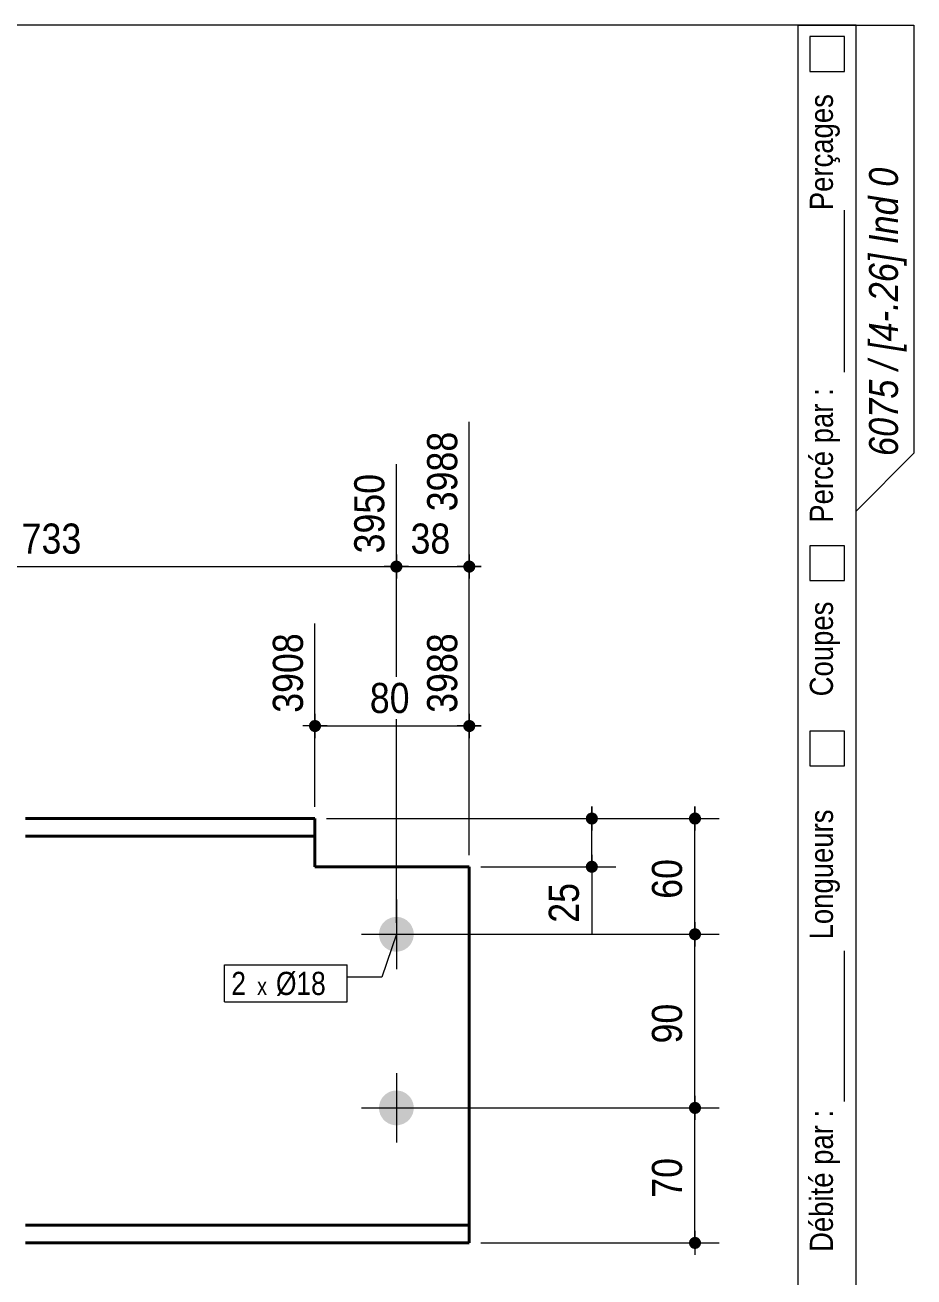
# Model space of a CAD drawing. Header units: millimetres. Extents: x 2 to 287, y 5 to 195.
# Drawn here: x 210.2 to 287, y 86.8 to 195 of the extents above; entities that cross this region are included whole.
import ezdxf

# ---------------------------------------------------------------- set-up
doc = ezdxf.new("R2010")
doc.units = ezdxf.units.MM
for name, color, linetype, lineweight in [('Autre type objet', 1, 'Continuous', 0), ('Boulon', 7, 'Continuous', 0), ('Cotation', 7, 'Continuous', 0), ('Désignation boulon', 3, 'Continuous', 0), ('Feuille dessin', 5, 'Continuous', 0), ('Piece', 2, 'Continuous', 0)]:
    doc.layers.add(name, color=color, linetype=linetype, lineweight=lineweight)
doc.styles.add('ARIAL', font='ARIAL.TTF')
doc.styles.add('ARIAL_ITALIC', font='ARIALI.TTF')
doc.styles.add('COMIC_SANS_MS', font='COMIC.TTF')

# ---------------------------------------------------------------- blocks, each defined once
blk = doc.blocks.new('*A5')
at = {"layer": 'Boulon'}
for points in [[(240.78, 116.48), (240.79, 116.52), (240.79, 116.55), (240.79, 116.59), (240.79, 116.63), (240.8, 116.66), (240.81, 116.7), (240.81, 116.74), (240.82, 116.77), (240.83, 116.81), (240.84, 116.84), (240.85, 116.88), (240.86, 116.91), (240.87, 116.95), (240.88, 116.98), (240.9, 117.02), (240.91, 117.05), (240.93, 117.08), (240.94, 117.12), (240.96, 117.15), (240.98, 117.18), (241, 117.21), (241.02, 117.25), (241.04, 117.28), (241.06, 117.31), (241.08, 117.34), (241.1, 117.37), (241.12, 117.39), (241.15, 117.42), (241.17, 117.45), (241.2, 117.48), (241.22, 117.5), (241.25, 117.53), (241.28, 117.55), (241.3, 117.58), (241.33, 117.6), (241.36, 117.63), (241.39, 117.65), (241.42, 117.67), (241.45, 117.69), (241.48, 117.71), (241.51, 117.73), (241.54, 117.75), (241.58, 117.77), (241.61, 117.78), (241.64, 117.8), (241.68, 117.81), (241.71, 117.83), (241.74, 117.84), (241.78, 117.86), (241.81, 117.87), (241.85, 117.88), (241.88, 117.89), (241.92, 117.9), (241.95, 117.91), (241.99, 117.91), (242.03, 117.92), (242.06, 117.93), (242.1, 117.93), (242.14, 117.94), (242.17, 117.94), (242.21, 117.94), (242.25, 117.94), (242.28, 117.94), (242.32, 117.94), (242.36, 117.94), (242.39, 117.94), (242.43, 117.94), (242.47, 117.93), (242.5, 117.93), (242.54, 117.92), (242.58, 117.91), (242.61, 117.91), (242.65, 117.9), (242.68, 117.89), (242.72, 117.88), (242.75, 117.87), (242.79, 117.86), (242.82, 117.84), (242.86, 117.83), (242.89, 117.81), (242.92, 117.8), (242.96, 117.78), (242.99, 117.77), (243.02, 117.75), (243.05, 117.73), (243.09, 117.71), (243.12, 117.69), (243.15, 117.67), (243.18, 117.65), (243.21, 117.63), (243.24, 117.6), (243.26, 117.58), (243.29, 117.55), (243.32, 117.53), (243.34, 117.5), (243.37, 117.48), (243.4, 117.45), (243.42, 117.42), (243.44, 117.39), (243.47, 117.37), (243.49, 117.34), (243.51, 117.31), (243.53, 117.28), (243.55, 117.25), (243.57, 117.21), (243.59, 117.18), (243.61, 117.15), (243.62, 117.12), (243.64, 117.08), (243.65, 117.05), (243.67, 117.02), (243.68, 116.98), (243.7, 116.95), (243.71, 116.91), (243.72, 116.88), (243.73, 116.84), (243.74, 116.81), (243.75, 116.77), (243.75, 116.74), (243.76, 116.7), (243.77, 116.66), (243.77, 116.63), (243.78, 116.59), (243.78, 116.55), (243.78, 116.52), (243.78, 116.48), (243.78, 116.44), (243.78, 116.41), (243.78, 116.37), (243.78, 116.33), (243.78, 116.3), (243.77, 116.26), (243.77, 116.22), (243.76, 116.19), (243.75, 116.15), (243.75, 116.11), (243.74, 116.08), (243.73, 116.04), (243.72, 116.01), (243.71, 115.97), (243.7, 115.94), (243.68, 115.9), (243.67, 115.87), (243.65, 115.83), (243.64, 115.8), (243.62, 115.77), (243.61, 115.74), (243.59, 115.7), (243.57, 115.67), (243.55, 115.64), (243.53, 115.61), (243.51, 115.58), (243.49, 115.55), (243.47, 115.52), (243.44, 115.49), (243.42, 115.46), (243.4, 115.44), (243.37, 115.41), (243.34, 115.38), (243.32, 115.36), (243.29, 115.33), (243.26, 115.31), (243.24, 115.28), (243.21, 115.26), (243.18, 115.24), (243.15, 115.22), (243.12, 115.2), (243.09, 115.18), (243.05, 115.16), (243.02, 115.14), (242.99, 115.12), (242.96, 115.1), (242.92, 115.09), (242.89, 115.07), (242.86, 115.06), (242.82, 115.04), (242.79, 115.03), (242.75, 115.02), (242.72, 115.01), (242.68, 115), (242.65, 114.99), (242.61, 114.98), (242.58, 114.97), (242.54, 114.96), (242.5, 114.96), (242.47, 114.95), (242.43, 114.95), (242.39, 114.95), (242.36, 114.94), (242.32, 114.94), (242.28, 114.94), (242.25, 114.94), (242.21, 114.94), (242.17, 114.95), (242.14, 114.95), (242.1, 114.95), (242.06, 114.96), (242.03, 114.96), (241.99, 114.97), (241.95, 114.98), (241.92, 114.99), (241.88, 115), (241.85, 115.01), (241.81, 115.02), (241.78, 115.03), (241.74, 115.04), (241.71, 115.06), (241.68, 115.07), (241.64, 115.09), (241.61, 115.1), (241.58, 115.12), (241.54, 115.14), (241.51, 115.16), (241.48, 115.18), (241.45, 115.2), (241.42, 115.22), (241.39, 115.24), (241.36, 115.26), (241.33, 115.28), (241.3, 115.31), (241.28, 115.33), (241.25, 115.36), (241.22, 115.38), (241.2, 115.41), (241.17, 115.44), (241.15, 115.46), (241.12, 115.49), (241.1, 115.52), (241.08, 115.55), (241.06, 115.58), (241.04, 115.61), (241.02, 115.64), (241, 115.67), (240.98, 115.7), (240.96, 115.74), (240.94, 115.77), (240.93, 115.8), (240.91, 115.83), (240.9, 115.87), (240.88, 115.9), (240.87, 115.94), (240.86, 115.97), (240.85, 116.01), (240.84, 116.04), (240.83, 116.08), (240.82, 116.11), (240.81, 116.15), (240.81, 116.19), (240.8, 116.22), (240.79, 116.26), (240.79, 116.3), (240.79, 116.33), (240.79, 116.37), (240.78, 116.41), (240.78, 116.44)], [(240.78, 101.48), (240.79, 101.52), (240.79, 101.55), (240.79, 101.59), (240.79, 101.63), (240.8, 101.66), (240.81, 101.7), (240.81, 101.74), (240.82, 101.77), (240.83, 101.81), (240.84, 101.84), (240.85, 101.88), (240.86, 101.91), (240.87, 101.95), (240.88, 101.98), (240.9, 102.02), (240.91, 102.05), (240.93, 102.08), (240.94, 102.12), (240.96, 102.15), (240.98, 102.18), (241, 102.21), (241.02, 102.25), (241.04, 102.28), (241.06, 102.31), (241.08, 102.34), (241.1, 102.37), (241.12, 102.39), (241.15, 102.42), (241.17, 102.45), (241.2, 102.48), (241.22, 102.5), (241.25, 102.53), (241.28, 102.55), (241.3, 102.58), (241.33, 102.6), (241.36, 102.63), (241.39, 102.65), (241.42, 102.67), (241.45, 102.69), (241.48, 102.71), (241.51, 102.73), (241.54, 102.75), (241.58, 102.77), (241.61, 102.78), (241.64, 102.8), (241.68, 102.81), (241.71, 102.83), (241.74, 102.84), (241.78, 102.86), (241.81, 102.87), (241.85, 102.88), (241.88, 102.89), (241.92, 102.9), (241.95, 102.91), (241.99, 102.91), (242.03, 102.92), (242.06, 102.93), (242.1, 102.93), (242.14, 102.94), (242.17, 102.94), (242.21, 102.94), (242.25, 102.94), (242.28, 102.94), (242.32, 102.94), (242.36, 102.94), (242.39, 102.94), (242.43, 102.94), (242.47, 102.93), (242.5, 102.93), (242.54, 102.92), (242.58, 102.91), (242.61, 102.91), (242.65, 102.9), (242.68, 102.89), (242.72, 102.88), (242.75, 102.87), (242.79, 102.86), (242.82, 102.84), (242.86, 102.83), (242.89, 102.81), (242.92, 102.8), (242.96, 102.78), (242.99, 102.77), (243.02, 102.75), (243.05, 102.73), (243.09, 102.71), (243.12, 102.69), (243.15, 102.67), (243.18, 102.65), (243.21, 102.63), (243.24, 102.6), (243.26, 102.58), (243.29, 102.55), (243.32, 102.53), (243.34, 102.5), (243.37, 102.48), (243.4, 102.45), (243.42, 102.42), (243.44, 102.39), (243.47, 102.37), (243.49, 102.34), (243.51, 102.31), (243.53, 102.28), (243.55, 102.25), (243.57, 102.21), (243.59, 102.18), (243.61, 102.15), (243.62, 102.12), (243.64, 102.08), (243.65, 102.05), (243.67, 102.02), (243.68, 101.98), (243.7, 101.95), (243.71, 101.91), (243.72, 101.88), (243.73, 101.84), (243.74, 101.81), (243.75, 101.77), (243.75, 101.74), (243.76, 101.7), (243.77, 101.66), (243.77, 101.63), (243.78, 101.59), (243.78, 101.55), (243.78, 101.52), (243.78, 101.48), (243.78, 101.44), (243.78, 101.41), (243.78, 101.37), (243.78, 101.33), (243.78, 101.3), (243.77, 101.26), (243.77, 101.22), (243.76, 101.19), (243.75, 101.15), (243.75, 101.11), (243.74, 101.08), (243.73, 101.04), (243.72, 101.01), (243.71, 100.97), (243.7, 100.94), (243.68, 100.9), (243.67, 100.87), (243.65, 100.83), (243.64, 100.8), (243.62, 100.77), (243.61, 100.74), (243.59, 100.7), (243.57, 100.67), (243.55, 100.64), (243.53, 100.61), (243.51, 100.58), (243.49, 100.55), (243.47, 100.52), (243.44, 100.49), (243.42, 100.46), (243.4, 100.44), (243.37, 100.41), (243.34, 100.38), (243.32, 100.36), (243.29, 100.33), (243.26, 100.31), (243.24, 100.28), (243.21, 100.26), (243.18, 100.24), (243.15, 100.22), (243.12, 100.2), (243.09, 100.18), (243.05, 100.16), (243.02, 100.14), (242.99, 100.12), (242.96, 100.1), (242.92, 100.09), (242.89, 100.07), (242.86, 100.06), (242.82, 100.04), (242.79, 100.03), (242.75, 100.02), (242.72, 100.01), (242.68, 100), (242.65, 99.99), (242.61, 99.98), (242.58, 99.97), (242.54, 99.96), (242.5, 99.96), (242.47, 99.95), (242.43, 99.95), (242.39, 99.95), (242.36, 99.94), (242.32, 99.94), (242.28, 99.94), (242.25, 99.94), (242.21, 99.94), (242.17, 99.95), (242.14, 99.95), (242.1, 99.95), (242.06, 99.96), (242.03, 99.96), (241.99, 99.97), (241.95, 99.98), (241.92, 99.99), (241.88, 100), (241.85, 100.01), (241.81, 100.02), (241.78, 100.03), (241.74, 100.04), (241.71, 100.06), (241.68, 100.07), (241.64, 100.09), (241.61, 100.1), (241.58, 100.12), (241.54, 100.14), (241.51, 100.16), (241.48, 100.18), (241.45, 100.2), (241.42, 100.22), (241.39, 100.24), (241.36, 100.26), (241.33, 100.28), (241.3, 100.31), (241.28, 100.33), (241.25, 100.36), (241.22, 100.38), (241.2, 100.41), (241.17, 100.44), (241.15, 100.46), (241.12, 100.49), (241.1, 100.52), (241.08, 100.55), (241.06, 100.58), (241.04, 100.61), (241.02, 100.64), (241, 100.67), (240.98, 100.7), (240.96, 100.74), (240.94, 100.77), (240.93, 100.8), (240.91, 100.83), (240.9, 100.87), (240.88, 100.9), (240.87, 100.94), (240.86, 100.97), (240.85, 101.01), (240.84, 101.04), (240.83, 101.08), (240.82, 101.11), (240.81, 101.15), (240.81, 101.19), (240.8, 101.22), (240.79, 101.26), (240.79, 101.3), (240.79, 101.33), (240.79, 101.37), (240.78, 101.41), (240.78, 101.44)]]:
    blk.add_hatch(color=256, dxfattribs=at).paths.add_polyline_path(points, flags=17)
at = {"layer": 'Boulon', "linetype": 'Continuous', "lineweight": 0}
for p, q in [((242.28, 119.44), (242.28, 113.44)), ((239.28, 116.44), (245.28, 116.44)), ((242.28, 104.44), (242.28, 98.44)), ((239.28, 101.44), (245.28, 101.44))]:
    blk.add_line(p, q, dxfattribs=at)
blk = doc.blocks.new('*A7')
at = {"layer": 'Piece', "color": 2, "linetype": 'Continuous', "lineweight": 40}
for p, q in [((210.251625, 126.442755), (235.251625, 126.442755)), ((235.251625, 126.442755), (235.251625, 122.276088)), ((235.251625, 124.909422), (210.251625, 124.909422)), ((248.584958, 122.276088), (235.251625, 122.276088)), ((248.584958, 122.276088), (248.584958, 89.776088)), ((248.584958, 91.309422), (210.251625, 91.309422)), ((248.584958, 89.776088), (210.251625, 89.776088))]:
    blk.add_line(p, q, dxfattribs=at)
blk = doc.blocks.new('*A8')
at = {"layer": 'Feuille dessin', "linetype": 'Continuous', "lineweight": 0}
for p, q in [((282, 195), (5, 195)), ((282, 5), (282, 195))]:
    blk.add_line(p, q, dxfattribs=at)
blk = doc.blocks.new('*A9')
at = {"layer": 'Autre type objet', "linetype": 'Continuous', "lineweight": 0}
for p, q in [((277, 42), (277, 195)), ((277, 195), (287, 195)), ((282, 42), (282, 195)), ((287, 195), (287, 158)), ((278, 194), (278, 191)), ((281, 194), (278, 194)), ((281, 191), (281, 194)), ((278, 191), (281, 191)), ((281, 165), (281, 179)), ((287, 158), (282, 153)), ((278, 150), (278, 147)), ((281, 150), (278, 150)), ((281, 147), (281, 150)), ((278, 147), (281, 147)), ((278, 134), (278, 131)), ((281, 134), (278, 134)), ((281, 131), (281, 134)), ((278, 131), (281, 131)), ((281, 102), (281, 115))]:
    blk.add_line(p, q, dxfattribs=at)
at = {"layer": 'Autre type objet', "width": 0.85}
for s, height, style, p in [('Perçages', 2, 'ARIAL', (280, 179)), ('6075 / [4-.26] Ind 0', 2.5, 'ARIAL_ITALIC', (285.619109, 157.760245)), ('Percé par :', 2, 'ARIAL', (280, 152)), ('Coupes', 2, 'ARIAL', (280, 137)), ('Longueurs', 2, 'ARIAL', (280, 116)), ('Débité par :', 2, 'ARIAL', (280, 89))]:
    blk.add_text(s, height=height, rotation=90, dxfattribs=dict(at, style=style)).set_placement(p)
blk = doc.blocks.new('*A14')
at = {"layer": 'Cotation'}
for points in [[(235.23, 133.92), (235.2, 133.92), (235.18, 133.93), (235.15, 133.93), (235.13, 133.93), (235.1, 133.94), (235.08, 133.95), (235.05, 133.96), (235.03, 133.97), (235.01, 133.98), (234.98, 133.99), (234.96, 134.01), (234.94, 134.02), (234.92, 134.04), (234.9, 134.05), (234.88, 134.07), (234.87, 134.09), (234.85, 134.11), (234.83, 134.13), (234.82, 134.15), (234.81, 134.17), (234.79, 134.19), (234.78, 134.22), (234.77, 134.24), (234.76, 134.26), (234.75, 134.29), (234.75, 134.31), (234.74, 134.34), (234.74, 134.36), (234.73, 134.39), (234.73, 134.41), (234.73, 134.44), (234.73, 134.46), (234.73, 134.49), (234.74, 134.52), (234.74, 134.54), (234.75, 134.57), (234.75, 134.59), (234.76, 134.61), (234.77, 134.64), (234.78, 134.66), (234.79, 134.68), (234.81, 134.71), (234.82, 134.73), (234.83, 134.75), (234.85, 134.77), (234.87, 134.79), (234.88, 134.81), (234.9, 134.82), (234.92, 134.84), (234.94, 134.86), (234.96, 134.87), (234.98, 134.89), (235.01, 134.9), (235.03, 134.91), (235.05, 134.92), (235.08, 134.93), (235.1, 134.94), (235.13, 134.94), (235.15, 134.95), (235.18, 134.95), (235.2, 134.96), (235.23, 134.96), (235.25, 134.96), (235.28, 134.96), (235.3, 134.96), (235.33, 134.95), (235.35, 134.95), (235.38, 134.94), (235.4, 134.94), (235.43, 134.93), (235.45, 134.92), (235.47, 134.91), (235.5, 134.9), (235.52, 134.89), (235.54, 134.87), (235.56, 134.86), (235.58, 134.84), (235.6, 134.82), (235.62, 134.81), (235.64, 134.79), (235.65, 134.77), (235.67, 134.75), (235.68, 134.73), (235.7, 134.71), (235.71, 134.68), (235.72, 134.66), (235.73, 134.64), (235.74, 134.61), (235.75, 134.59), (235.76, 134.57), (235.76, 134.54), (235.77, 134.52), (235.77, 134.49), (235.77, 134.46), (235.77, 134.44), (235.77, 134.41), (235.77, 134.39), (235.77, 134.36), (235.76, 134.34), (235.76, 134.31), (235.75, 134.29), (235.74, 134.26), (235.73, 134.24), (235.72, 134.22), (235.71, 134.19), (235.7, 134.17), (235.68, 134.15), (235.67, 134.13), (235.65, 134.11), (235.64, 134.09), (235.62, 134.07), (235.6, 134.05), (235.58, 134.04), (235.56, 134.02), (235.54, 134.01), (235.52, 133.99), (235.5, 133.98), (235.47, 133.97), (235.45, 133.96), (235.43, 133.95), (235.4, 133.94), (235.38, 133.93), (235.35, 133.93), (235.33, 133.93), (235.3, 133.92), (235.28, 133.92), (235.25, 133.92)], [(248.56, 133.92), (248.53, 133.92), (248.51, 133.93), (248.48, 133.93), (248.46, 133.93), (248.43, 133.94), (248.41, 133.95), (248.39, 133.96), (248.36, 133.97), (248.34, 133.98), (248.32, 133.99), (248.3, 134.01), (248.28, 134.02), (248.26, 134.04), (248.24, 134.05), (248.22, 134.07), (248.2, 134.09), (248.18, 134.11), (248.17, 134.13), (248.15, 134.15), (248.14, 134.17), (248.13, 134.19), (248.11, 134.22), (248.1, 134.24), (248.1, 134.26), (248.09, 134.29), (248.08, 134.31), (248.07, 134.34), (248.07, 134.36), (248.07, 134.39), (248.07, 134.41), (248.06, 134.44), (248.07, 134.46), (248.07, 134.49), (248.07, 134.52), (248.07, 134.54), (248.08, 134.57), (248.09, 134.59), (248.1, 134.61), (248.1, 134.64), (248.11, 134.66), (248.13, 134.68), (248.14, 134.71), (248.15, 134.73), (248.17, 134.75), (248.18, 134.77), (248.2, 134.79), (248.22, 134.81), (248.24, 134.82), (248.26, 134.84), (248.28, 134.86), (248.3, 134.87), (248.32, 134.89), (248.34, 134.9), (248.36, 134.91), (248.39, 134.92), (248.41, 134.93), (248.43, 134.94), (248.46, 134.94), (248.48, 134.95), (248.51, 134.95), (248.53, 134.96), (248.56, 134.96), (248.58, 134.96), (248.61, 134.96), (248.64, 134.96), (248.66, 134.95), (248.69, 134.95), (248.71, 134.94), (248.74, 134.94), (248.76, 134.93), (248.78, 134.92), (248.81, 134.91), (248.83, 134.9), (248.85, 134.89), (248.87, 134.87), (248.89, 134.86), (248.91, 134.84), (248.93, 134.82), (248.95, 134.81), (248.97, 134.79), (248.99, 134.77), (249, 134.75), (249.02, 134.73), (249.03, 134.71), (249.04, 134.68), (249.06, 134.66), (249.07, 134.64), (249.07, 134.61), (249.08, 134.59), (249.09, 134.57), (249.09, 134.54), (249.1, 134.52), (249.1, 134.49), (249.1, 134.46), (249.1, 134.44), (249.1, 134.41), (249.1, 134.39), (249.1, 134.36), (249.09, 134.34), (249.09, 134.31), (249.08, 134.29), (249.07, 134.26), (249.07, 134.24), (249.06, 134.22), (249.04, 134.19), (249.03, 134.17), (249.02, 134.15), (249, 134.13), (248.99, 134.11), (248.97, 134.09), (248.95, 134.07), (248.93, 134.05), (248.91, 134.04), (248.89, 134.02), (248.87, 134.01), (248.85, 133.99), (248.83, 133.98), (248.81, 133.97), (248.78, 133.96), (248.76, 133.95), (248.74, 133.94), (248.71, 133.93), (248.69, 133.93), (248.66, 133.93), (248.64, 133.92), (248.61, 133.92), (248.58, 133.92)]]:
    blk.add_hatch(color=256, dxfattribs=at).paths.add_polyline_path(points, flags=17)
at = {"layer": 'Cotation', "linetype": 'Continuous', "lineweight": 0}
for p, q in [((235.25, 127.44), (235.25, 143.29)), ((248.58, 123.28), (248.58, 143.29)), ((235.25, 135.48), (235.25, 133.4)), ((248.58, 135.48), (248.58, 133.4)), ((236.29, 134.44), (234.21, 134.44)), ((235.25, 134.44), (234.21, 134.44)), ((235.25, 134.44), (248.58, 134.44)), ((249.62, 134.44), (247.54, 134.44)), ((248.58, 134.44), (249.62, 134.44))]:
    blk.add_line(p, q, dxfattribs=at)
at = {"layer": 'Cotation'}
for p in [(235.25, 134.44), (248.58, 134.44)]:
    blk.add_point(p, dxfattribs=at)
at = {"layer": 'Cotation', "style": 'ARIAL', "width": 0.85}
for s, p in [('3908', (234.21, 135.58)), ('3988', (247.54, 135.58))]:
    blk.add_text(s, height=2.6, rotation=90.0002, dxfattribs=at).set_placement(p)
blk.add_text('80', height=2.6, dxfattribs=at).set_placement((239.99, 135.56))
blk = doc.blocks.new('*A20')
at = {"layer": 'Cotation'}
for points in [[(183.3, 147.69), (183.27, 147.69), (183.25, 147.7), (183.22, 147.7), (183.2, 147.71), (183.17, 147.71), (183.15, 147.72), (183.12, 147.73), (183.1, 147.74), (183.08, 147.75), (183.06, 147.77), (183.03, 147.78), (183.01, 147.79), (182.99, 147.81), (182.97, 147.83), (182.96, 147.84), (182.94, 147.86), (182.92, 147.88), (182.91, 147.9), (182.89, 147.92), (182.88, 147.94), (182.86, 147.97), (182.85, 147.99), (182.84, 148.01), (182.83, 148.04), (182.83, 148.06), (182.82, 148.09), (182.81, 148.11), (182.81, 148.14), (182.81, 148.16), (182.8, 148.19), (182.8, 148.21), (182.8, 148.24), (182.81, 148.26), (182.81, 148.29), (182.81, 148.31), (182.82, 148.34), (182.83, 148.36), (182.83, 148.39), (182.84, 148.41), (182.85, 148.43), (182.86, 148.46), (182.88, 148.48), (182.89, 148.5), (182.91, 148.52), (182.92, 148.54), (182.94, 148.56), (182.96, 148.58), (182.97, 148.6), (182.99, 148.61), (183.01, 148.63), (183.03, 148.64), (183.06, 148.66), (183.08, 148.67), (183.1, 148.68), (183.12, 148.69), (183.15, 148.7), (183.17, 148.71), (183.2, 148.72), (183.22, 148.72), (183.25, 148.73), (183.27, 148.73), (183.3, 148.73), (183.32, 148.73), (183.35, 148.73), (183.37, 148.73), (183.4, 148.73), (183.42, 148.72), (183.45, 148.72), (183.47, 148.71), (183.5, 148.7), (183.52, 148.69), (183.55, 148.68), (183.57, 148.67), (183.59, 148.66), (183.61, 148.64), (183.63, 148.63), (183.65, 148.61), (183.67, 148.6), (183.69, 148.58), (183.71, 148.56), (183.73, 148.54), (183.74, 148.52), (183.76, 148.5), (183.77, 148.48), (183.78, 148.46), (183.79, 148.43), (183.8, 148.41), (183.81, 148.39), (183.82, 148.36), (183.83, 148.34), (183.83, 148.31), (183.84, 148.29), (183.84, 148.26), (183.84, 148.24), (183.84, 148.21), (183.84, 148.19), (183.84, 148.16), (183.84, 148.14), (183.83, 148.11), (183.83, 148.09), (183.82, 148.06), (183.81, 148.04), (183.8, 148.01), (183.79, 147.99), (183.78, 147.97), (183.77, 147.94), (183.76, 147.92), (183.74, 147.9), (183.73, 147.88), (183.71, 147.86), (183.69, 147.84), (183.67, 147.83), (183.65, 147.81), (183.63, 147.79), (183.61, 147.78), (183.59, 147.77), (183.57, 147.75), (183.55, 147.74), (183.52, 147.73), (183.5, 147.72), (183.47, 147.71), (183.45, 147.71), (183.42, 147.7), (183.4, 147.7), (183.37, 147.69), (183.35, 147.69), (183.32, 147.69)], [(242.26, 147.69), (242.23, 147.69), (242.21, 147.7), (242.18, 147.7), (242.16, 147.71), (242.13, 147.71), (242.11, 147.72), (242.08, 147.73), (242.06, 147.74), (242.04, 147.75), (242.02, 147.77), (241.99, 147.78), (241.97, 147.79), (241.95, 147.81), (241.93, 147.83), (241.92, 147.84), (241.9, 147.86), (241.88, 147.88), (241.87, 147.9), (241.85, 147.92), (241.84, 147.94), (241.82, 147.97), (241.81, 147.99), (241.8, 148.01), (241.79, 148.04), (241.79, 148.06), (241.78, 148.09), (241.77, 148.11), (241.77, 148.14), (241.77, 148.16), (241.76, 148.19), (241.76, 148.21), (241.76, 148.24), (241.77, 148.26), (241.77, 148.29), (241.77, 148.31), (241.78, 148.34), (241.79, 148.36), (241.79, 148.39), (241.8, 148.41), (241.81, 148.43), (241.82, 148.46), (241.84, 148.48), (241.85, 148.5), (241.87, 148.52), (241.88, 148.54), (241.9, 148.56), (241.92, 148.58), (241.93, 148.6), (241.95, 148.61), (241.97, 148.63), (241.99, 148.64), (242.02, 148.66), (242.04, 148.67), (242.06, 148.68), (242.08, 148.69), (242.11, 148.7), (242.13, 148.71), (242.16, 148.72), (242.18, 148.72), (242.21, 148.73), (242.23, 148.73), (242.26, 148.73), (242.28, 148.73), (242.31, 148.73), (242.33, 148.73), (242.36, 148.73), (242.39, 148.72), (242.41, 148.72), (242.43, 148.71), (242.46, 148.7), (242.48, 148.69), (242.51, 148.68), (242.53, 148.67), (242.55, 148.66), (242.57, 148.64), (242.59, 148.63), (242.61, 148.61), (242.63, 148.6), (242.65, 148.58), (242.67, 148.56), (242.69, 148.54), (242.7, 148.52), (242.72, 148.5), (242.73, 148.48), (242.74, 148.46), (242.75, 148.43), (242.76, 148.41), (242.77, 148.39), (242.78, 148.36), (242.79, 148.34), (242.79, 148.31), (242.8, 148.29), (242.8, 148.26), (242.8, 148.24), (242.8, 148.21), (242.8, 148.19), (242.8, 148.16), (242.8, 148.14), (242.79, 148.11), (242.79, 148.09), (242.78, 148.06), (242.77, 148.04), (242.76, 148.01), (242.75, 147.99), (242.74, 147.97), (242.73, 147.94), (242.72, 147.92), (242.7, 147.9), (242.69, 147.88), (242.67, 147.86), (242.65, 147.84), (242.63, 147.83), (242.61, 147.81), (242.59, 147.79), (242.57, 147.78), (242.55, 147.77), (242.53, 147.75), (242.51, 147.74), (242.48, 147.73), (242.46, 147.72), (242.43, 147.71), (242.41, 147.71), (242.39, 147.7), (242.36, 147.7), (242.33, 147.69), (242.31, 147.69), (242.28, 147.69)]]:
    blk.add_hatch(color=256, dxfattribs=at).paths.add_polyline_path(points, flags=17)
at = {"layer": 'Cotation', "linetype": 'Continuous', "lineweight": 0}
for p, q in [((183.32, 119.11), (183.32, 157.07)), ((242.28, 138.68), (242.28, 157.07)), ((184.36, 148.21), (182.28, 148.21)), ((183.32, 148.21), (182.28, 148.21)), ((183.32, 149.25), (183.32, 147.17)), ((183.32, 148.21), (242.28, 148.21)), ((243.32, 148.21), (241.24, 148.21)), ((242.28, 149.25), (242.28, 147.17)), ((242.28, 148.21), (243.32, 148.21)), ((242.28, 117.44), (242.28, 135.04))]:
    blk.add_line(p, q, dxfattribs=at)
at = {"layer": 'Cotation'}
for p in [(183.32, 148.21), (242.28, 148.21)]:
    blk.add_point(p, dxfattribs=at)
at = {"layer": 'Cotation', "style": 'ARIAL', "width": 0.85}
blk.add_text('3950', height=2.6, rotation=90.0002, dxfattribs=at).set_placement((241.24, 149.35))
blk.add_text('733', height=2.6, dxfattribs=at).set_placement((209.91, 149.33))
blk = doc.blocks.new('*A21')
at = {"layer": 'Cotation'}
for points in [[(242.26, 147.69), (242.23, 147.69), (242.21, 147.7), (242.18, 147.7), (242.16, 147.71), (242.13, 147.71), (242.11, 147.72), (242.08, 147.73), (242.06, 147.74), (242.04, 147.75), (242.02, 147.77), (241.99, 147.78), (241.97, 147.79), (241.95, 147.81), (241.93, 147.83), (241.92, 147.84), (241.9, 147.86), (241.88, 147.88), (241.87, 147.9), (241.85, 147.92), (241.84, 147.94), (241.82, 147.97), (241.81, 147.99), (241.8, 148.01), (241.79, 148.04), (241.79, 148.06), (241.78, 148.09), (241.77, 148.11), (241.77, 148.14), (241.77, 148.16), (241.76, 148.19), (241.76, 148.21), (241.76, 148.24), (241.77, 148.26), (241.77, 148.29), (241.77, 148.31), (241.78, 148.34), (241.79, 148.36), (241.79, 148.39), (241.8, 148.41), (241.81, 148.43), (241.82, 148.46), (241.84, 148.48), (241.85, 148.5), (241.87, 148.52), (241.88, 148.54), (241.9, 148.56), (241.92, 148.58), (241.93, 148.6), (241.95, 148.61), (241.97, 148.63), (241.99, 148.64), (242.02, 148.66), (242.04, 148.67), (242.06, 148.68), (242.08, 148.69), (242.11, 148.7), (242.13, 148.71), (242.16, 148.72), (242.18, 148.72), (242.21, 148.73), (242.23, 148.73), (242.26, 148.73), (242.28, 148.73), (242.31, 148.73), (242.33, 148.73), (242.36, 148.73), (242.39, 148.72), (242.41, 148.72), (242.43, 148.71), (242.46, 148.7), (242.48, 148.69), (242.51, 148.68), (242.53, 148.67), (242.55, 148.66), (242.57, 148.64), (242.59, 148.63), (242.61, 148.61), (242.63, 148.6), (242.65, 148.58), (242.67, 148.56), (242.69, 148.54), (242.7, 148.52), (242.72, 148.5), (242.73, 148.48), (242.74, 148.46), (242.75, 148.43), (242.76, 148.41), (242.77, 148.39), (242.78, 148.36), (242.79, 148.34), (242.79, 148.31), (242.8, 148.29), (242.8, 148.26), (242.8, 148.24), (242.8, 148.21), (242.8, 148.19), (242.8, 148.16), (242.8, 148.14), (242.79, 148.11), (242.79, 148.09), (242.78, 148.06), (242.77, 148.04), (242.76, 148.01), (242.75, 147.99), (242.74, 147.97), (242.73, 147.94), (242.72, 147.92), (242.7, 147.9), (242.69, 147.88), (242.67, 147.86), (242.65, 147.84), (242.63, 147.83), (242.61, 147.81), (242.59, 147.79), (242.57, 147.78), (242.55, 147.77), (242.53, 147.75), (242.51, 147.74), (242.48, 147.73), (242.46, 147.72), (242.43, 147.71), (242.41, 147.71), (242.39, 147.7), (242.36, 147.7), (242.33, 147.69), (242.31, 147.69), (242.28, 147.69)], [(248.56, 147.69), (248.53, 147.69), (248.51, 147.7), (248.48, 147.7), (248.46, 147.71), (248.43, 147.71), (248.41, 147.72), (248.39, 147.73), (248.36, 147.74), (248.34, 147.75), (248.32, 147.77), (248.3, 147.78), (248.28, 147.79), (248.26, 147.81), (248.24, 147.83), (248.22, 147.84), (248.2, 147.86), (248.18, 147.88), (248.17, 147.9), (248.15, 147.92), (248.14, 147.94), (248.13, 147.97), (248.11, 147.99), (248.1, 148.01), (248.1, 148.04), (248.09, 148.06), (248.08, 148.09), (248.07, 148.11), (248.07, 148.14), (248.07, 148.16), (248.07, 148.19), (248.06, 148.21), (248.07, 148.24), (248.07, 148.26), (248.07, 148.29), (248.07, 148.31), (248.08, 148.34), (248.09, 148.36), (248.1, 148.39), (248.1, 148.41), (248.11, 148.43), (248.13, 148.46), (248.14, 148.48), (248.15, 148.5), (248.17, 148.52), (248.18, 148.54), (248.2, 148.56), (248.22, 148.58), (248.24, 148.6), (248.26, 148.61), (248.28, 148.63), (248.3, 148.64), (248.32, 148.66), (248.34, 148.67), (248.36, 148.68), (248.39, 148.69), (248.41, 148.7), (248.43, 148.71), (248.46, 148.72), (248.48, 148.72), (248.51, 148.73), (248.53, 148.73), (248.56, 148.73), (248.58, 148.73), (248.61, 148.73), (248.64, 148.73), (248.66, 148.73), (248.69, 148.72), (248.71, 148.72), (248.74, 148.71), (248.76, 148.7), (248.78, 148.69), (248.81, 148.68), (248.83, 148.67), (248.85, 148.66), (248.87, 148.64), (248.89, 148.63), (248.91, 148.61), (248.93, 148.6), (248.95, 148.58), (248.97, 148.56), (248.99, 148.54), (249, 148.52), (249.02, 148.5), (249.03, 148.48), (249.04, 148.46), (249.06, 148.43), (249.07, 148.41), (249.07, 148.39), (249.08, 148.36), (249.09, 148.34), (249.09, 148.31), (249.1, 148.29), (249.1, 148.26), (249.1, 148.24), (249.1, 148.21), (249.1, 148.19), (249.1, 148.16), (249.1, 148.14), (249.09, 148.11), (249.09, 148.09), (249.08, 148.06), (249.07, 148.04), (249.07, 148.01), (249.06, 147.99), (249.04, 147.97), (249.03, 147.94), (249.02, 147.92), (249, 147.9), (248.99, 147.88), (248.97, 147.86), (248.95, 147.84), (248.93, 147.83), (248.91, 147.81), (248.89, 147.79), (248.87, 147.78), (248.85, 147.77), (248.83, 147.75), (248.81, 147.74), (248.78, 147.73), (248.76, 147.72), (248.74, 147.71), (248.71, 147.71), (248.69, 147.7), (248.66, 147.7), (248.64, 147.69), (248.61, 147.69), (248.58, 147.69)]]:
    blk.add_hatch(color=256, dxfattribs=at).paths.add_polyline_path(points, flags=17)
at = {"layer": 'Cotation', "linetype": 'Continuous', "lineweight": 0}
for p, q in [((248.58, 123.28), (248.58, 160.71)), ((242.28, 138.68), (242.28, 157.07)), ((243.32, 148.21), (241.24, 148.21)), ((242.28, 148.21), (241.24, 148.21)), ((242.28, 149.25), (242.28, 147.17)), ((242.28, 148.21), (248.58, 148.21)), ((249.62, 148.21), (247.54, 148.21)), ((248.58, 149.25), (248.58, 147.17)), ((248.58, 148.21), (249.62, 148.21)), ((242.28, 117.44), (242.28, 135.04))]:
    blk.add_line(p, q, dxfattribs=at)
at = {"layer": 'Cotation'}
for p in [(242.28, 148.21), (248.58, 148.21)]:
    blk.add_point(p, dxfattribs=at)
at = {"layer": 'Cotation', "style": 'ARIAL', "width": 0.85}
blk.add_text('3988', height=2.6, rotation=90.0002, dxfattribs=at).set_placement((247.54, 152.99))
blk.add_text('38', height=2.6, dxfattribs=at).set_placement((243.51, 149.33))
blk = doc.blocks.new('*A23')
at = {"layer": 'Cotation'}
for points in [[(259.15, 125.92), (259.12, 125.93), (259.09, 125.93), (259.07, 125.93), (259.04, 125.94), (259.02, 125.95), (259, 125.95), (258.97, 125.96), (258.95, 125.97), (258.93, 125.98), (258.9, 126), (258.88, 126.01), (258.86, 126.03), (258.84, 126.04), (258.82, 126.06), (258.8, 126.08), (258.79, 126.09), (258.77, 126.11), (258.75, 126.13), (258.74, 126.15), (258.72, 126.18), (258.71, 126.2), (258.7, 126.22), (258.69, 126.24), (258.68, 126.27), (258.67, 126.29), (258.67, 126.32), (258.66, 126.34), (258.66, 126.37), (258.65, 126.39), (258.65, 126.42), (258.65, 126.44), (258.65, 126.47), (258.65, 126.49), (258.66, 126.52), (258.66, 126.54), (258.67, 126.57), (258.67, 126.59), (258.68, 126.62), (258.69, 126.64), (258.7, 126.67), (258.71, 126.69), (258.72, 126.71), (258.74, 126.73), (258.75, 126.75), (258.77, 126.77), (258.79, 126.79), (258.8, 126.81), (258.82, 126.83), (258.84, 126.84), (258.86, 126.86), (258.88, 126.88), (258.9, 126.89), (258.93, 126.9), (258.95, 126.91), (258.97, 126.92), (259, 126.93), (259.02, 126.94), (259.04, 126.95), (259.07, 126.95), (259.09, 126.96), (259.12, 126.96), (259.15, 126.96), (259.17, 126.96), (259.2, 126.96), (259.22, 126.96), (259.25, 126.96), (259.27, 126.95), (259.3, 126.95), (259.32, 126.94), (259.35, 126.93), (259.37, 126.92), (259.39, 126.91), (259.42, 126.9), (259.44, 126.89), (259.46, 126.88), (259.48, 126.86), (259.5, 126.84), (259.52, 126.83), (259.54, 126.81), (259.56, 126.79), (259.57, 126.77), (259.59, 126.75), (259.6, 126.73), (259.62, 126.71), (259.63, 126.69), (259.64, 126.67), (259.65, 126.64), (259.66, 126.62), (259.67, 126.59), (259.68, 126.57), (259.68, 126.54), (259.69, 126.52), (259.69, 126.49), (259.69, 126.47), (259.69, 126.44), (259.69, 126.42), (259.69, 126.39), (259.69, 126.37), (259.68, 126.34), (259.68, 126.32), (259.67, 126.29), (259.66, 126.27), (259.65, 126.24), (259.64, 126.22), (259.63, 126.2), (259.62, 126.18), (259.6, 126.15), (259.59, 126.13), (259.57, 126.11), (259.56, 126.09), (259.54, 126.08), (259.52, 126.06), (259.5, 126.04), (259.48, 126.03), (259.46, 126.01), (259.44, 126), (259.42, 125.98), (259.39, 125.97), (259.37, 125.96), (259.35, 125.95), (259.32, 125.95), (259.3, 125.94), (259.27, 125.93), (259.25, 125.93), (259.22, 125.93), (259.2, 125.92), (259.17, 125.92)], [(259.15, 121.76), (259.12, 121.76), (259.09, 121.76), (259.07, 121.77), (259.04, 121.77), (259.02, 121.78), (259, 121.79), (258.97, 121.8), (258.95, 121.81), (258.93, 121.82), (258.9, 121.83), (258.88, 121.84), (258.86, 121.86), (258.84, 121.87), (258.82, 121.89), (258.8, 121.91), (258.79, 121.93), (258.77, 121.95), (258.75, 121.97), (258.74, 121.99), (258.72, 122.01), (258.71, 122.03), (258.7, 122.05), (258.69, 122.08), (258.68, 122.1), (258.67, 122.13), (258.67, 122.15), (258.66, 122.17), (258.66, 122.2), (258.65, 122.23), (258.65, 122.25), (258.65, 122.28), (258.65, 122.3), (258.65, 122.33), (258.66, 122.35), (258.66, 122.38), (258.67, 122.4), (258.67, 122.43), (258.68, 122.45), (258.69, 122.48), (258.7, 122.5), (258.71, 122.52), (258.72, 122.54), (258.74, 122.56), (258.75, 122.59), (258.77, 122.61), (258.79, 122.63), (258.8, 122.64), (258.82, 122.66), (258.84, 122.68), (258.86, 122.69), (258.88, 122.71), (258.9, 122.72), (258.93, 122.73), (258.95, 122.75), (258.97, 122.76), (259, 122.77), (259.02, 122.77), (259.04, 122.78), (259.07, 122.79), (259.09, 122.79), (259.12, 122.79), (259.15, 122.8), (259.17, 122.8), (259.2, 122.8), (259.22, 122.79), (259.25, 122.79), (259.27, 122.79), (259.3, 122.78), (259.32, 122.77), (259.35, 122.77), (259.37, 122.76), (259.39, 122.75), (259.42, 122.73), (259.44, 122.72), (259.46, 122.71), (259.48, 122.69), (259.5, 122.68), (259.52, 122.66), (259.54, 122.64), (259.56, 122.63), (259.57, 122.61), (259.59, 122.59), (259.6, 122.56), (259.62, 122.54), (259.63, 122.52), (259.64, 122.5), (259.65, 122.48), (259.66, 122.45), (259.67, 122.43), (259.68, 122.4), (259.68, 122.38), (259.69, 122.35), (259.69, 122.33), (259.69, 122.3), (259.69, 122.28), (259.69, 122.25), (259.69, 122.23), (259.69, 122.2), (259.68, 122.17), (259.68, 122.15), (259.67, 122.13), (259.66, 122.1), (259.65, 122.08), (259.64, 122.05), (259.63, 122.03), (259.62, 122.01), (259.6, 121.99), (259.59, 121.97), (259.57, 121.95), (259.56, 121.93), (259.54, 121.91), (259.52, 121.89), (259.5, 121.87), (259.48, 121.86), (259.46, 121.84), (259.44, 121.83), (259.42, 121.82), (259.39, 121.81), (259.37, 121.8), (259.35, 121.79), (259.32, 121.78), (259.3, 121.77), (259.27, 121.77), (259.25, 121.76), (259.22, 121.76), (259.2, 121.76), (259.17, 121.76)]]:
    blk.add_hatch(color=256, dxfattribs=at).paths.add_polyline_path(points, flags=17)
at = {"layer": 'Cotation', "linetype": 'Continuous', "lineweight": 0}
for p, q in [((259.17, 127.48), (259.17, 125.4)), ((259.17, 126.44), (259.17, 127.48)), ((236.25, 126.44), (261.25, 126.44)), ((258.13, 126.44), (260.21, 126.44)), ((259.17, 122.28), (259.17, 126.44)), ((259.17, 123.32), (259.17, 121.24)), ((249.58, 122.28), (261.25, 122.28)), ((258.13, 122.28), (260.21, 122.28)), ((259.17, 122.28), (259.17, 116.47)), ((259.17, 122.28), (259.17, 116.47))]:
    blk.add_line(p, q, dxfattribs=at)
at = {"layer": 'Cotation'}
for p in [(259.17, 126.44), (259.17, 122.28)]:
    blk.add_point(p, dxfattribs=at)
at = {"layer": 'Cotation', "style": 'ARIAL', "width": 0.85}
blk.add_text('25', height=2.6, rotation=90.0002, dxfattribs=at).set_placement((258.05, 117.44))
blk = doc.blocks.new('*A27')
at = {"layer": 'Cotation'}
for points in [[(268.06, 100.92), (268.03, 100.93), (268.01, 100.93), (267.98, 100.93), (267.96, 100.94), (267.93, 100.95), (267.91, 100.95), (267.88, 100.96), (267.86, 100.97), (267.84, 100.98), (267.82, 101), (267.79, 101.01), (267.77, 101.03), (267.75, 101.04), (267.73, 101.06), (267.71, 101.08), (267.7, 101.09), (267.68, 101.11), (267.67, 101.13), (267.65, 101.15), (267.64, 101.18), (267.62, 101.2), (267.61, 101.22), (267.6, 101.24), (267.59, 101.27), (267.59, 101.29), (267.58, 101.32), (267.57, 101.34), (267.57, 101.37), (267.57, 101.39), (267.56, 101.42), (267.56, 101.44), (267.56, 101.47), (267.57, 101.49), (267.57, 101.52), (267.57, 101.54), (267.58, 101.57), (267.59, 101.59), (267.59, 101.62), (267.6, 101.64), (267.61, 101.67), (267.62, 101.69), (267.64, 101.71), (267.65, 101.73), (267.67, 101.75), (267.68, 101.77), (267.7, 101.79), (267.71, 101.81), (267.73, 101.83), (267.75, 101.84), (267.77, 101.86), (267.79, 101.88), (267.82, 101.89), (267.84, 101.9), (267.86, 101.91), (267.88, 101.92), (267.91, 101.93), (267.93, 101.94), (267.96, 101.95), (267.98, 101.95), (268.01, 101.96), (268.03, 101.96), (268.06, 101.96), (268.08, 101.96), (268.11, 101.96), (268.13, 101.96), (268.16, 101.96), (268.18, 101.95), (268.21, 101.95), (268.23, 101.94), (268.26, 101.93), (268.28, 101.92), (268.31, 101.91), (268.33, 101.9), (268.35, 101.89), (268.37, 101.88), (268.39, 101.86), (268.41, 101.84), (268.43, 101.83), (268.45, 101.81), (268.47, 101.79), (268.48, 101.77), (268.5, 101.75), (268.52, 101.73), (268.53, 101.71), (268.54, 101.69), (268.55, 101.67), (268.56, 101.64), (268.57, 101.62), (268.58, 101.59), (268.59, 101.57), (268.59, 101.54), (268.6, 101.52), (268.6, 101.49), (268.6, 101.47), (268.6, 101.44), (268.6, 101.42), (268.6, 101.39), (268.6, 101.37), (268.59, 101.34), (268.59, 101.32), (268.58, 101.29), (268.57, 101.27), (268.56, 101.24), (268.55, 101.22), (268.54, 101.2), (268.53, 101.18), (268.52, 101.15), (268.5, 101.13), (268.48, 101.11), (268.47, 101.09), (268.45, 101.08), (268.43, 101.06), (268.41, 101.04), (268.39, 101.03), (268.37, 101.01), (268.35, 101), (268.33, 100.98), (268.31, 100.97), (268.28, 100.96), (268.26, 100.95), (268.23, 100.95), (268.21, 100.94), (268.18, 100.93), (268.16, 100.93), (268.13, 100.93), (268.11, 100.92), (268.08, 100.92)], [(268.06, 89.26), (268.03, 89.26), (268.01, 89.26), (267.98, 89.27), (267.96, 89.27), (267.93, 89.28), (267.91, 89.29), (267.88, 89.3), (267.86, 89.31), (267.84, 89.32), (267.82, 89.33), (267.79, 89.34), (267.77, 89.36), (267.75, 89.37), (267.73, 89.39), (267.71, 89.41), (267.7, 89.43), (267.68, 89.45), (267.67, 89.47), (267.65, 89.49), (267.64, 89.51), (267.62, 89.53), (267.61, 89.55), (267.6, 89.58), (267.59, 89.6), (267.59, 89.63), (267.58, 89.65), (267.57, 89.67), (267.57, 89.7), (267.57, 89.73), (267.56, 89.75), (267.56, 89.78), (267.56, 89.8), (267.57, 89.83), (267.57, 89.85), (267.57, 89.88), (267.58, 89.9), (267.59, 89.93), (267.59, 89.95), (267.6, 89.98), (267.61, 90), (267.62, 90.02), (267.64, 90.04), (267.65, 90.06), (267.67, 90.09), (267.68, 90.11), (267.7, 90.13), (267.71, 90.14), (267.73, 90.16), (267.75, 90.18), (267.77, 90.19), (267.79, 90.21), (267.82, 90.22), (267.84, 90.23), (267.86, 90.25), (267.88, 90.26), (267.91, 90.27), (267.93, 90.27), (267.96, 90.28), (267.98, 90.29), (268.01, 90.29), (268.03, 90.29), (268.06, 90.3), (268.08, 90.3), (268.11, 90.3), (268.13, 90.29), (268.16, 90.29), (268.18, 90.29), (268.21, 90.28), (268.23, 90.27), (268.26, 90.27), (268.28, 90.26), (268.31, 90.25), (268.33, 90.23), (268.35, 90.22), (268.37, 90.21), (268.39, 90.19), (268.41, 90.18), (268.43, 90.16), (268.45, 90.14), (268.47, 90.13), (268.48, 90.11), (268.5, 90.09), (268.52, 90.06), (268.53, 90.04), (268.54, 90.02), (268.55, 90), (268.56, 89.98), (268.57, 89.95), (268.58, 89.93), (268.59, 89.9), (268.59, 89.88), (268.6, 89.85), (268.6, 89.83), (268.6, 89.8), (268.6, 89.78), (268.6, 89.75), (268.6, 89.73), (268.6, 89.7), (268.59, 89.67), (268.59, 89.65), (268.58, 89.63), (268.57, 89.6), (268.56, 89.58), (268.55, 89.55), (268.54, 89.53), (268.53, 89.51), (268.52, 89.49), (268.5, 89.47), (268.48, 89.45), (268.47, 89.43), (268.45, 89.41), (268.43, 89.39), (268.41, 89.37), (268.39, 89.36), (268.37, 89.34), (268.35, 89.33), (268.33, 89.32), (268.31, 89.31), (268.28, 89.3), (268.26, 89.29), (268.23, 89.28), (268.21, 89.27), (268.18, 89.27), (268.16, 89.26), (268.13, 89.26), (268.11, 89.26), (268.08, 89.26)]]:
    blk.add_hatch(color=256, dxfattribs=at).paths.add_polyline_path(points, flags=17)
at = {"layer": 'Cotation', "linetype": 'Continuous', "lineweight": 0}
for p, q in [((268.08, 102.48), (268.08, 100.4)), ((268.08, 101.44), (268.08, 102.48)), ((243.28, 101.44), (270.16, 101.44)), ((267.04, 101.44), (269.12, 101.44)), ((268.08, 89.78), (268.08, 101.44)), ((249.58, 89.78), (270.16, 89.78)), ((267.04, 89.78), (269.12, 89.78)), ((268.08, 90.82), (268.08, 88.74)), ((268.08, 89.78), (268.08, 88.74))]:
    blk.add_line(p, q, dxfattribs=at)
at = {"layer": 'Cotation'}
for p in [(268.08, 101.44), (268.08, 89.78)]:
    blk.add_point(p, dxfattribs=at)
at = {"layer": 'Cotation', "style": 'ARIAL', "width": 0.85}
blk.add_text('70', height=2.6, rotation=90.0002, dxfattribs=at).set_placement((266.96, 93.68))
blk = doc.blocks.new('*A28')
at = {"layer": 'Cotation'}
for points in [[(268.06, 115.92), (268.03, 115.93), (268.01, 115.93), (267.98, 115.93), (267.96, 115.94), (267.93, 115.95), (267.91, 115.95), (267.88, 115.96), (267.86, 115.97), (267.84, 115.98), (267.82, 116), (267.79, 116.01), (267.77, 116.03), (267.75, 116.04), (267.73, 116.06), (267.71, 116.08), (267.7, 116.09), (267.68, 116.11), (267.67, 116.13), (267.65, 116.15), (267.64, 116.18), (267.62, 116.2), (267.61, 116.22), (267.6, 116.24), (267.59, 116.27), (267.59, 116.29), (267.58, 116.32), (267.57, 116.34), (267.57, 116.37), (267.57, 116.39), (267.56, 116.42), (267.56, 116.44), (267.56, 116.47), (267.57, 116.49), (267.57, 116.52), (267.57, 116.54), (267.58, 116.57), (267.59, 116.59), (267.59, 116.62), (267.6, 116.64), (267.61, 116.67), (267.62, 116.69), (267.64, 116.71), (267.65, 116.73), (267.67, 116.75), (267.68, 116.77), (267.7, 116.79), (267.71, 116.81), (267.73, 116.83), (267.75, 116.84), (267.77, 116.86), (267.79, 116.88), (267.82, 116.89), (267.84, 116.9), (267.86, 116.91), (267.88, 116.92), (267.91, 116.93), (267.93, 116.94), (267.96, 116.95), (267.98, 116.95), (268.01, 116.96), (268.03, 116.96), (268.06, 116.96), (268.08, 116.96), (268.11, 116.96), (268.13, 116.96), (268.16, 116.96), (268.18, 116.95), (268.21, 116.95), (268.23, 116.94), (268.26, 116.93), (268.28, 116.92), (268.31, 116.91), (268.33, 116.9), (268.35, 116.89), (268.37, 116.88), (268.39, 116.86), (268.41, 116.84), (268.43, 116.83), (268.45, 116.81), (268.47, 116.79), (268.48, 116.77), (268.5, 116.75), (268.52, 116.73), (268.53, 116.71), (268.54, 116.69), (268.55, 116.67), (268.56, 116.64), (268.57, 116.62), (268.58, 116.59), (268.59, 116.57), (268.59, 116.54), (268.6, 116.52), (268.6, 116.49), (268.6, 116.47), (268.6, 116.44), (268.6, 116.42), (268.6, 116.39), (268.6, 116.37), (268.59, 116.34), (268.59, 116.32), (268.58, 116.29), (268.57, 116.27), (268.56, 116.24), (268.55, 116.22), (268.54, 116.2), (268.53, 116.18), (268.52, 116.15), (268.5, 116.13), (268.48, 116.11), (268.47, 116.09), (268.45, 116.08), (268.43, 116.06), (268.41, 116.04), (268.39, 116.03), (268.37, 116.01), (268.35, 116), (268.33, 115.98), (268.31, 115.97), (268.28, 115.96), (268.26, 115.95), (268.23, 115.95), (268.21, 115.94), (268.18, 115.93), (268.16, 115.93), (268.13, 115.93), (268.11, 115.92), (268.08, 115.92)], [(268.06, 100.92), (268.03, 100.93), (268.01, 100.93), (267.98, 100.93), (267.96, 100.94), (267.93, 100.95), (267.91, 100.95), (267.88, 100.96), (267.86, 100.97), (267.84, 100.98), (267.82, 101), (267.79, 101.01), (267.77, 101.03), (267.75, 101.04), (267.73, 101.06), (267.71, 101.08), (267.7, 101.09), (267.68, 101.11), (267.67, 101.13), (267.65, 101.15), (267.64, 101.18), (267.62, 101.2), (267.61, 101.22), (267.6, 101.24), (267.59, 101.27), (267.59, 101.29), (267.58, 101.32), (267.57, 101.34), (267.57, 101.37), (267.57, 101.39), (267.56, 101.42), (267.56, 101.44), (267.56, 101.47), (267.57, 101.49), (267.57, 101.52), (267.57, 101.54), (267.58, 101.57), (267.59, 101.59), (267.59, 101.62), (267.6, 101.64), (267.61, 101.67), (267.62, 101.69), (267.64, 101.71), (267.65, 101.73), (267.67, 101.75), (267.68, 101.77), (267.7, 101.79), (267.71, 101.81), (267.73, 101.83), (267.75, 101.84), (267.77, 101.86), (267.79, 101.88), (267.82, 101.89), (267.84, 101.9), (267.86, 101.91), (267.88, 101.92), (267.91, 101.93), (267.93, 101.94), (267.96, 101.95), (267.98, 101.95), (268.01, 101.96), (268.03, 101.96), (268.06, 101.96), (268.08, 101.96), (268.11, 101.96), (268.13, 101.96), (268.16, 101.96), (268.18, 101.95), (268.21, 101.95), (268.23, 101.94), (268.26, 101.93), (268.28, 101.92), (268.31, 101.91), (268.33, 101.9), (268.35, 101.89), (268.37, 101.88), (268.39, 101.86), (268.41, 101.84), (268.43, 101.83), (268.45, 101.81), (268.47, 101.79), (268.48, 101.77), (268.5, 101.75), (268.52, 101.73), (268.53, 101.71), (268.54, 101.69), (268.55, 101.67), (268.56, 101.64), (268.57, 101.62), (268.58, 101.59), (268.59, 101.57), (268.59, 101.54), (268.6, 101.52), (268.6, 101.49), (268.6, 101.47), (268.6, 101.44), (268.6, 101.42), (268.6, 101.39), (268.6, 101.37), (268.59, 101.34), (268.59, 101.32), (268.58, 101.29), (268.57, 101.27), (268.56, 101.24), (268.55, 101.22), (268.54, 101.2), (268.53, 101.18), (268.52, 101.15), (268.5, 101.13), (268.48, 101.11), (268.47, 101.09), (268.45, 101.08), (268.43, 101.06), (268.41, 101.04), (268.39, 101.03), (268.37, 101.01), (268.35, 101), (268.33, 100.98), (268.31, 100.97), (268.28, 100.96), (268.26, 100.95), (268.23, 100.95), (268.21, 100.94), (268.18, 100.93), (268.16, 100.93), (268.13, 100.93), (268.11, 100.92), (268.08, 100.92)]]:
    blk.add_hatch(color=256, dxfattribs=at).paths.add_polyline_path(points, flags=17)
at = {"layer": 'Cotation', "linetype": 'Continuous', "lineweight": 0}
for p, q in [((268.08, 117.48), (268.08, 115.4)), ((268.08, 116.44), (268.08, 117.48)), ((243.28, 116.44), (270.16, 116.44)), ((267.04, 116.44), (269.12, 116.44)), ((268.08, 101.44), (268.08, 116.44)), ((268.08, 102.48), (268.08, 100.4)), ((243.28, 101.44), (270.16, 101.44)), ((267.04, 101.44), (269.12, 101.44)), ((268.08, 101.44), (268.08, 100.4))]:
    blk.add_line(p, q, dxfattribs=at)
at = {"layer": 'Cotation'}
for p in [(268.08, 116.44), (268.08, 101.44)]:
    blk.add_point(p, dxfattribs=at)
at = {"layer": 'Cotation', "style": 'ARIAL', "width": 0.85}
blk.add_text('90', height=2.6, rotation=90.0002, dxfattribs=at).set_placement((266.96, 107.01))
blk = doc.blocks.new('*A29')
at = {"layer": 'Cotation'}
for points in [[(268.06, 125.92), (268.03, 125.93), (268.01, 125.93), (267.98, 125.93), (267.96, 125.94), (267.93, 125.95), (267.91, 125.95), (267.88, 125.96), (267.86, 125.97), (267.84, 125.98), (267.82, 126), (267.79, 126.01), (267.77, 126.03), (267.75, 126.04), (267.73, 126.06), (267.71, 126.08), (267.7, 126.09), (267.68, 126.11), (267.67, 126.13), (267.65, 126.15), (267.64, 126.18), (267.62, 126.2), (267.61, 126.22), (267.6, 126.24), (267.59, 126.27), (267.59, 126.29), (267.58, 126.32), (267.57, 126.34), (267.57, 126.37), (267.57, 126.39), (267.56, 126.42), (267.56, 126.44), (267.56, 126.47), (267.57, 126.49), (267.57, 126.52), (267.57, 126.54), (267.58, 126.57), (267.59, 126.59), (267.59, 126.62), (267.6, 126.64), (267.61, 126.67), (267.62, 126.69), (267.64, 126.71), (267.65, 126.73), (267.67, 126.75), (267.68, 126.77), (267.7, 126.79), (267.71, 126.81), (267.73, 126.83), (267.75, 126.84), (267.77, 126.86), (267.79, 126.88), (267.82, 126.89), (267.84, 126.9), (267.86, 126.91), (267.88, 126.92), (267.91, 126.93), (267.93, 126.94), (267.96, 126.95), (267.98, 126.95), (268.01, 126.96), (268.03, 126.96), (268.06, 126.96), (268.08, 126.96), (268.11, 126.96), (268.13, 126.96), (268.16, 126.96), (268.18, 126.95), (268.21, 126.95), (268.23, 126.94), (268.26, 126.93), (268.28, 126.92), (268.31, 126.91), (268.33, 126.9), (268.35, 126.89), (268.37, 126.88), (268.39, 126.86), (268.41, 126.84), (268.43, 126.83), (268.45, 126.81), (268.47, 126.79), (268.48, 126.77), (268.5, 126.75), (268.52, 126.73), (268.53, 126.71), (268.54, 126.69), (268.55, 126.67), (268.56, 126.64), (268.57, 126.62), (268.58, 126.59), (268.59, 126.57), (268.59, 126.54), (268.6, 126.52), (268.6, 126.49), (268.6, 126.47), (268.6, 126.44), (268.6, 126.42), (268.6, 126.39), (268.6, 126.37), (268.59, 126.34), (268.59, 126.32), (268.58, 126.29), (268.57, 126.27), (268.56, 126.24), (268.55, 126.22), (268.54, 126.2), (268.53, 126.18), (268.52, 126.15), (268.5, 126.13), (268.48, 126.11), (268.47, 126.09), (268.45, 126.08), (268.43, 126.06), (268.41, 126.04), (268.39, 126.03), (268.37, 126.01), (268.35, 126), (268.33, 125.98), (268.31, 125.97), (268.28, 125.96), (268.26, 125.95), (268.23, 125.95), (268.21, 125.94), (268.18, 125.93), (268.16, 125.93), (268.13, 125.93), (268.11, 125.92), (268.08, 125.92)], [(268.06, 115.92), (268.03, 115.93), (268.01, 115.93), (267.98, 115.93), (267.96, 115.94), (267.93, 115.95), (267.91, 115.95), (267.88, 115.96), (267.86, 115.97), (267.84, 115.98), (267.82, 116), (267.79, 116.01), (267.77, 116.03), (267.75, 116.04), (267.73, 116.06), (267.71, 116.08), (267.7, 116.09), (267.68, 116.11), (267.67, 116.13), (267.65, 116.15), (267.64, 116.18), (267.62, 116.2), (267.61, 116.22), (267.6, 116.24), (267.59, 116.27), (267.59, 116.29), (267.58, 116.32), (267.57, 116.34), (267.57, 116.37), (267.57, 116.39), (267.56, 116.42), (267.56, 116.44), (267.56, 116.47), (267.57, 116.49), (267.57, 116.52), (267.57, 116.54), (267.58, 116.57), (267.59, 116.59), (267.59, 116.62), (267.6, 116.64), (267.61, 116.67), (267.62, 116.69), (267.64, 116.71), (267.65, 116.73), (267.67, 116.75), (267.68, 116.77), (267.7, 116.79), (267.71, 116.81), (267.73, 116.83), (267.75, 116.84), (267.77, 116.86), (267.79, 116.88), (267.82, 116.89), (267.84, 116.9), (267.86, 116.91), (267.88, 116.92), (267.91, 116.93), (267.93, 116.94), (267.96, 116.95), (267.98, 116.95), (268.01, 116.96), (268.03, 116.96), (268.06, 116.96), (268.08, 116.96), (268.11, 116.96), (268.13, 116.96), (268.16, 116.96), (268.18, 116.95), (268.21, 116.95), (268.23, 116.94), (268.26, 116.93), (268.28, 116.92), (268.31, 116.91), (268.33, 116.9), (268.35, 116.89), (268.37, 116.88), (268.39, 116.86), (268.41, 116.84), (268.43, 116.83), (268.45, 116.81), (268.47, 116.79), (268.48, 116.77), (268.5, 116.75), (268.52, 116.73), (268.53, 116.71), (268.54, 116.69), (268.55, 116.67), (268.56, 116.64), (268.57, 116.62), (268.58, 116.59), (268.59, 116.57), (268.59, 116.54), (268.6, 116.52), (268.6, 116.49), (268.6, 116.47), (268.6, 116.44), (268.6, 116.42), (268.6, 116.39), (268.6, 116.37), (268.59, 116.34), (268.59, 116.32), (268.58, 116.29), (268.57, 116.27), (268.56, 116.24), (268.55, 116.22), (268.54, 116.2), (268.53, 116.18), (268.52, 116.15), (268.5, 116.13), (268.48, 116.11), (268.47, 116.09), (268.45, 116.08), (268.43, 116.06), (268.41, 116.04), (268.39, 116.03), (268.37, 116.01), (268.35, 116), (268.33, 115.98), (268.31, 115.97), (268.28, 115.96), (268.26, 115.95), (268.23, 115.95), (268.21, 115.94), (268.18, 115.93), (268.16, 115.93), (268.13, 115.93), (268.11, 115.92), (268.08, 115.92)]]:
    blk.add_hatch(color=256, dxfattribs=at).paths.add_polyline_path(points, flags=17)
at = {"layer": 'Cotation', "linetype": 'Continuous', "lineweight": 0}
for p, q in [((268.08, 127.48), (268.08, 125.4)), ((268.08, 126.44), (268.08, 127.48)), ((236.25, 126.44), (270.16, 126.44)), ((267.04, 126.44), (269.12, 126.44)), ((268.08, 116.44), (268.08, 126.44)), ((268.08, 117.48), (268.08, 115.4)), ((243.28, 116.44), (270.16, 116.44)), ((267.04, 116.44), (269.12, 116.44)), ((268.08, 116.44), (268.08, 115.4))]:
    blk.add_line(p, q, dxfattribs=at)
at = {"layer": 'Cotation'}
for p in [(268.08, 126.44), (268.08, 116.44)]:
    blk.add_point(p, dxfattribs=at)
at = {"layer": 'Cotation', "style": 'ARIAL', "width": 0.85}
blk.add_text('60', height=2.6, rotation=90.0002, dxfattribs=at).set_placement((266.96, 119.51))
blk = doc.blocks.new('*A40')
at = {"layer": 'Désignation boulon', "linetype": 'Continuous', "lineweight": 0}
for p, q in [((242.283576, 116.442755), (241.040976, 112.733488)), ((227.425351, 113.800155), (238.040976, 113.800155)), ((227.425351, 110.600155), (227.425351, 113.800155)), ((238.040976, 110.600155), (238.040976, 113.800155)), ((241.040976, 112.733488), (238.040976, 112.733488)), ((227.425351, 110.600155), (238.040976, 110.600155))]:
    blk.add_line(p, q, dxfattribs=at)
at = {"layer": 'Désignation boulon', "style": 'COMIC_SANS_MS', "width": 0.85}
for s, height, p in [('2', 2, (228.025351, 111.200155)), ('Ø18', 2, (231.883945, 111.200155)), ('x', 1.5, (230.253281, 111.200155))]:
    blk.add_text(s, height=height, dxfattribs=at).set_placement(p)

msp = doc.modelspace()

# ---------------------------------------------------------------- block references
at = {"lineweight": 0}
for name in ['*A8', '*A9', '*A21', '*A20', '*A14', '*A23', '*A29', '*A7', '*A5', '*A28', '*A40', '*A27']:
    msp.add_blockref(name, (0, 0), dxfattribs=at)

doc.saveas('drawing.dxf')
